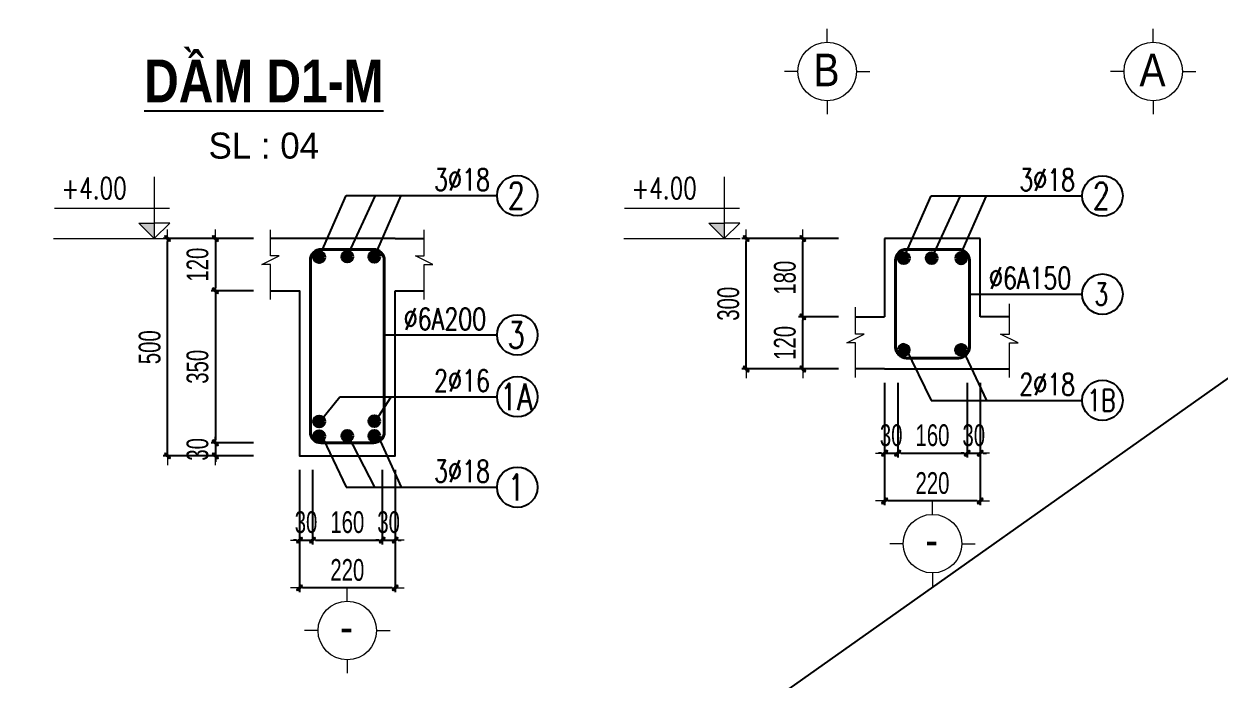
# Model space of a CAD drawing. Header units: millimetres. Extents: x -295047 to 304185, y -728047 to -308748.
# Drawn here: x -28862 to -23359, y -327748 to -324729 of the extents above; entities that cross this region are included whole.
import ezdxf
from ezdxf.enums import TextEntityAlignment as Align

# ---------------------------------------------------------------- set-up
doc = ezdxf.new("R2010")
doc.units = ezdxf.units.MM
doc.header["$MEASUREMENT"] = 0
doc.header["$PDMODE"] = 32
doc.layers.get('Defpoints').update_dxf_attribs({"color": 1})
for name, color, linetype, lineweight in [('EG Dim', 8, 'Continuous', 15), ('EG Text1', 3, 'Continuous', 20), ('Khac', 156, 'Continuous', 9), ('KICHTHUOC', 8, 'Continuous', 18), ('LC Dim', 8, 'Continuous', 18), ('LC ISO', 153, 'Continuous', 13), ('LC Net dam2', 6, 'Continuous', 40), ('LC Net dam3', 1, 'Continuous', 60), ('LC Net manh', 219, 'Continuous', 5), ('LC Net thay', 7, 'Continuous', 25), ('LC Text1', 3, 'Continuous', 20), ('LC Text2', 7, 'Continuous', 25), ('MANH', 147, 'Continuous', 13)]:
    doc.layers.add(name, color=color, linetype=linetype, lineweight=lineweight)
doc.layers.add('KCS_Plotter', color=11, linetype='Continuous', plot=False)
doc.layers.add('Thep doc', color=6, linetype='Continuous')
doc.styles.add('EG Huy', font='vnsimli.shx', dxfattribs={"width": 0.75})
doc.styles.add('HOATBIF', font='hoatbif.shx', dxfattribs={"width": 0.7})
doc.styles.add('LC 1', font='VHAVANB.TTF')
doc.styles.add('LC 3', font='vnsimli.shx', dxfattribs={"width": 0.75})
doc.styles.add('LC3', font='VHARIALB.TTF', dxfattribs={"width": 0.8})
doc.dimstyles.new('1-100(1-40)', dxfattribs={"dimscale": 40, "dimtxt": 2.5, "dimasz": 0.35, "dimexe": 0.5, "dimexo": 0, "dimgap": 0.8, "dimtad": 1, "dimdec": 0, "dimzin": 0, "dimdsep": 46, "dimtxsty": 'HOATBIF', "dimblk1": 'DOT', "dimblk2": 'DOT', "dimsah": 1, "dimcen": -1, "dimdle": 1, "dimclrd": 256, "dimclre": 256, "dimclrt": 4, "dimadec": 3, "dimazin": 2, "dimtfac": 0.3333333333333333, "dimtdec": 0, "dimtix": 1, "dimtmove": 2, "dimatfit": 3, "dimldrblk": 'DOT', "dimfxl": 1, "dimtvp": 0.8333333333333331, "dimtolj": 1, "dimtzin": 0, "dimarcsym": 0})

# ---------------------------------------------------------------- blocks, each defined once
blk = doc.blocks.new('TTRUC')
at = {"layer": 'LC ISO'}
for p, q in [((0, 6.94551799677526), (0, 10.13175513561828)), ((-6.94551799677526, 0), (-10.13175513561828, 0)), ((6.94551799677526, 0), (10.13175513561828, 0)), ((0, -6.94551799677526), (0, -10.13175513561828))]:
    blk.add_line(p, q, dxfattribs=at)
at = {"layer": 'LC Net manh'}
blk.add_circle((0, 0), 6.94551799677526, dxfattribs=at)
blk = doc.blocks.new('TIEUDE1')
at = {"layer": 'LC Text2', "color": 7, "style": 'LC 1'}
blk.add_attdef('TIªU§Ò', text='', height=5, dxfattribs=at).set_placement((0, 0), align=Align.BOTTOM_CENTER)
blk.add_attdef('TL', text='', height=3, dxfattribs=at).set_placement((0, -2), align=Align.TOP_CENTER)
blk = doc.blocks.new('CT')
at = {"layer": 'LC Text1', "lineweight": 15}
blk.add_hatch(color=4, dxfattribs=at).paths.add_polyline_path([(3.250706634060648, 1.596954857551422), (1.638695725137124, 1.596954857551394), (1.638695725137124, -5.457000000000001e-12)])
at = {"layer": 'LC Text1', "color": 4, "lineweight": 15, "ltscale": 50}
for p, q in [((0.0459908282791446, 3.140833880472456), (11.99931321454046, 3.140833880472456)), ((12.09109892264804, 0), (0, 0))]:
    blk.add_line(p, q, dxfattribs=at)
for points in [[(1.638695725137139, 6.427505574464246), (1.638695725137139, -5.457000000000001e-12)], [(1.638695725137139, -5.457000000000001e-12), (0.0266848164974221, 1.596954857551394), (1.638695725137139, 1.596954857551394)], [(1.638695725137139, -5.457000000000001e-12), (3.25070663406062, 1.596954857551394), (1.638695725137139, 1.596954857551394)]]:
    blk.add_lwpolyline(points, dxfattribs=at)
at = {"layer": 'LC Text1', "color": 4, "style": 'LC 3', "width": 0.75}
blk.add_attdef('CT', (1.905322591842774, 3.502511696681693), '', height=2.2, dxfattribs=at)
blk = doc.blocks.new('DOT')
at = {"layer": 'LC Dim'}
blk.add_line((-3, 0), (3, 0), dxfattribs=at)
at = {"layer": 'LC Dim', "color": 4}
blk.add_line((-1, -1), (1, 1), dxfattribs=at)
blk.add_lwpolyline([(0.5, 1), (-1, -0.5), (-0.5, -1), (1, 0.5)], close=True, dxfattribs=at)
blk = doc.blocks.new('*D859')
at = {"layer": 'Defpoints', "color": 0, "ltscale": 2, "transparency": 16777216}
for p in [(-25538.95773920301, -325716.2904001125), (-25113.95773920316, -325716.2904001125), (-25113.95773920316, -326316.2904001125)]:
    blk.add_point(p, dxfattribs=at)
at = {"layer": 'LC Dim', "lineweight": -2, "ltscale": 2, "transparency": 16777216}
for p, q in [((-25113.95773920316, -325716.2904001125), (-25558.95773920301, -325716.2904001125)), ((-25538.95773920301, -326302.2904001125), (-25538.95773920301, -325730.2904001125)), ((-25113.95773920316, -326316.2904001125), (-25558.95773920301, -326316.2904001125))]:
    blk.add_line(p, q, dxfattribs=at)
at = {"layer": 'LC Dim', "lineweight": -2, "ltscale": 2, "transparency": 16777216, "xscale": 14, "yscale": 14, "zscale": 14}
for p, rotation in [((-25538.95773920301, -325716.2904001125), 90), ((-25538.95773920301, -326316.2904001125), 270)]:
    blk.add_blockref('DOT', p, dxfattribs=dict(at, rotation=rotation))
at = {"layer": 'LC Dim', "color": 4, "ltscale": 2, "transparency": 16777216, "insert": (-25620.9577392031, -326016.2904001124), "char_height": 100, "attachment_point": 5, "rotation": 90, "style": 'HOATBIF'}
blk.add_mtext('\\A1;300', dxfattribs=at)
blk = doc.blocks.new('_Dot')
at = {"color": 0, "linetype": 'ByBlock', "lineweight": -2}
blk.add_line((-0.5, 0), (-1, 0), dxfattribs=at)
at = {"color": 0, "linetype": 'ByBlock', "const_width": 0.5}
blk.add_lwpolyline([(-0.25, 0, 1), (0.25, 0, 1)], format="xyb", close=True, dxfattribs=at)
blk = doc.blocks.new('*D860')
at = {"layer": 'Defpoints', "color": 0, "ltscale": 2, "transparency": 16777216}
for p in [(-24901.95773920303, -326379.7904001123), (-24841.95773920303, -326379.7904001123), (-24841.95773920303, -326703.7904001122)]:
    blk.add_point(p, dxfattribs=at)
at = {"layer": 'LC Dim', "lineweight": -2, "ltscale": 2, "transparency": 16777216}
for p, q in [((-24901.95773920303, -326379.7904001123), (-24901.95773920303, -326723.7904001122)), ((-24841.95773920303, -326379.7904001123), (-24841.95773920303, -326723.7904001122)), ((-24915.95773920303, -326703.7904001122), (-24929.95773920303, -326703.7904001122)), ((-24901.95773920303, -326703.7904001122), (-24841.95773920303, -326703.7904001122)), ((-24827.95773920303, -326703.7904001122), (-24813.95773920303, -326703.7904001122))]:
    blk.add_line(p, q, dxfattribs=at)
at = {"layer": 'LC Dim', "lineweight": -2, "ltscale": 2, "transparency": 16777216, "xscale": 14, "yscale": 14, "zscale": 14}
blk.add_blockref('DOT', (-24901.95773920303, -326703.7904001122), dxfattribs=at)
at = {"layer": 'LC Dim', "lineweight": -2, "ltscale": 2, "transparency": 16777216, "xscale": 14, "yscale": 14, "zscale": 14, "rotation": 180}
blk.add_blockref('DOT', (-24841.95773920303, -326703.7904001122), dxfattribs=at)
at = {"layer": 'LC Dim', "color": 4, "ltscale": 2, "transparency": 16777216, "insert": (-24871.95773920303, -326621.7904001122), "char_height": 100, "attachment_point": 5, "style": 'HOATBIF'}
blk.add_mtext('\\A1;30', dxfattribs=at)
blk = doc.blocks.new('*D879')
at = {"layer": 'Defpoints', "color": 0, "ltscale": 2, "transparency": 16777216}
for p in [(-24841.95773920303, -326379.7904001123), (-24521.95773920303, -326379.7904001123), (-24521.95773920303, -326703.7904001122)]:
    blk.add_point(p, dxfattribs=at)
at = {"layer": 'LC Dim', "lineweight": -2, "ltscale": 2, "transparency": 16777216}
for p, q in [((-24841.95773920303, -326379.7904001123), (-24841.95773920303, -326723.7904001122)), ((-24521.95773920303, -326379.7904001123), (-24521.95773920303, -326723.7904001122)), ((-24827.95773920303, -326703.7904001122), (-24535.95773920303, -326703.7904001122))]:
    blk.add_line(p, q, dxfattribs=at)
at = {"layer": 'LC Dim', "lineweight": -2, "ltscale": 2, "transparency": 16777216, "xscale": 14, "yscale": 14, "zscale": 14, "rotation": 180}
blk.add_blockref('DOT', (-24841.95773920303, -326703.7904001122), dxfattribs=at)
at = {"layer": 'LC Dim', "lineweight": -2, "ltscale": 2, "transparency": 16777216, "xscale": 14, "yscale": 14, "zscale": 14}
blk.add_blockref('DOT', (-24521.95773920303, -326703.7904001122), dxfattribs=at)
at = {"layer": 'LC Dim', "color": 4, "ltscale": 2, "transparency": 16777216, "insert": (-24681.95773920303, -326621.7904001122), "char_height": 100, "attachment_point": 5, "style": 'HOATBIF'}
blk.add_mtext('\\A1;160', dxfattribs=at)
blk = doc.blocks.new('*D880')
at = {"layer": 'Defpoints', "color": 0, "ltscale": 2, "transparency": 16777216}
for p in [(-24521.95773920303, -326379.7904001123), (-24461.95773920352, -326379.7904001123), (-24461.95773920352, -326703.7904001122)]:
    blk.add_point(p, dxfattribs=at)
at = {"layer": 'LC Dim', "lineweight": -2, "ltscale": 2, "transparency": 16777216}
for p, q in [((-24521.95773920303, -326379.7904001123), (-24521.95773920303, -326723.7904001122)), ((-24461.95773920352, -326379.7904001123), (-24461.95773920352, -326723.7904001122)), ((-24535.95773920303, -326703.7904001122), (-24549.95773920303, -326703.7904001122)), ((-24521.95773920303, -326703.7904001122), (-24461.95773920352, -326703.7904001122)), ((-24447.95773920352, -326703.7904001122), (-24433.95773920352, -326703.7904001122))]:
    blk.add_line(p, q, dxfattribs=at)
at = {"layer": 'LC Dim', "lineweight": -2, "ltscale": 2, "transparency": 16777216, "xscale": 14, "yscale": 14, "zscale": 14}
blk.add_blockref('DOT', (-24521.95773920303, -326703.7904001122), dxfattribs=at)
at = {"layer": 'LC Dim', "lineweight": -2, "ltscale": 2, "transparency": 16777216, "xscale": 14, "yscale": 14, "zscale": 14, "rotation": 180}
blk.add_blockref('DOT', (-24461.95773920352, -326703.7904001122), dxfattribs=at)
at = {"layer": 'LC Dim', "color": 4, "ltscale": 2, "transparency": 16777216, "insert": (-24491.95773920327, -326621.7904001122), "char_height": 100, "attachment_point": 5, "style": 'HOATBIF'}
blk.add_mtext('\\A1;30', dxfattribs=at)
blk = doc.blocks.new('*D881')
at = {"layer": 'Defpoints', "color": 0, "ltscale": 2, "transparency": 16777216}
for p in [(-24901.95773920303, -326379.7904001123), (-24461.95773920352, -326379.7904001123), (-24901.95773920303, -326923.7904001123)]:
    blk.add_point(p, dxfattribs=at)
at = {"layer": 'LC Dim', "lineweight": -2, "ltscale": 2, "transparency": 16777216}
for p, q in [((-24901.95773920303, -326379.7904001123), (-24901.95773920303, -326943.7904001123)), ((-24461.95773920352, -326379.7904001123), (-24461.95773920352, -326943.7904001123)), ((-24475.95773920352, -326923.7904001123), (-24887.95773920303, -326923.7904001123))]:
    blk.add_line(p, q, dxfattribs=at)
at = {"layer": 'LC Dim', "lineweight": -2, "ltscale": 2, "transparency": 16777216, "xscale": 14, "yscale": 14, "zscale": 14, "rotation": 180}
blk.add_blockref('DOT', (-24901.95773920303, -326923.7904001123), dxfattribs=at)
at = {"layer": 'LC Dim', "lineweight": -2, "ltscale": 2, "transparency": 16777216, "xscale": 14, "yscale": 14, "zscale": 14}
blk.add_blockref('DOT', (-24461.95773920352, -326923.7904001123), dxfattribs=at)
at = {"layer": 'LC Dim', "color": 4, "ltscale": 2, "transparency": 16777216, "insert": (-24681.95773920327, -326841.7904001123), "char_height": 100, "attachment_point": 5, "style": 'HOATBIF'}
blk.add_mtext('\\A1;220', dxfattribs=at)
blk = doc.blocks.new('theptron1')
at = {"layer": 'LC Net dam3'}
for p, q in [((-0.5, 0), (0.5, 0)), ((-0.3535533905960619, 0.353553390592424), (0.3535533905960619, -0.353553390592424)), ((0.3535533905960619, 0.353553390592424), (-0.3535533905960619, -0.353553390592424)), ((0, 0.5), (0, -0.5))]:
    blk.add_line(p, q, dxfattribs=at)
blk.add_circle((0, 0), 0.4999999999978783, dxfattribs=at)
blk = doc.blocks.new('*D886')
at = {"layer": 'Defpoints', "color": 0, "ltscale": 2, "transparency": 16777216}
for p in [(-27806.22238686836, -325716.2904001125), (-27981.22238686836, -325956.2904001125), (-27806.22238686836, -325956.2904001125)]:
    blk.add_point(p, dxfattribs=at)
at = {"layer": 'LC Dim', "lineweight": -2, "ltscale": 2, "transparency": 16777216}
for p, q in [((-27806.22238686836, -325716.2904001125), (-28001.22238686836, -325716.2904001125)), ((-27981.22238686836, -325730.2904001125), (-27981.22238686836, -325942.2904001125)), ((-27806.22238686836, -325956.2904001125), (-28001.22238686836, -325956.2904001125))]:
    blk.add_line(p, q, dxfattribs=at)
at = {"layer": 'LC Dim', "lineweight": -2, "ltscale": 2, "transparency": 16777216, "xscale": 14, "yscale": 14, "zscale": 14}
for p, rotation in [((-27981.22238686836, -325716.2904001125), 90), ((-27981.22238686836, -325956.2904001125), 270)]:
    blk.add_blockref('DOT', p, dxfattribs=dict(at, rotation=rotation))
at = {"layer": 'LC Dim', "color": 4, "ltscale": 2, "transparency": 16777216, "insert": (-28063.22238686844, -325836.2904001124), "char_height": 100, "attachment_point": 5, "rotation": 90, "style": 'HOATBIF'}
blk.add_mtext('\\A1;120', dxfattribs=at)
blk = doc.blocks.new('*D887')
at = {"layer": 'Defpoints', "color": 0, "ltscale": 2, "transparency": 16777216}
for p in [(-27806.22238686836, -325956.2904001125), (-27981.22238686837, -326656.2904001125), (-27806.22238686836, -326656.2904001125)]:
    blk.add_point(p, dxfattribs=at)
at = {"layer": 'LC Dim', "lineweight": -2, "ltscale": 2, "transparency": 16777216}
for p, q in [((-27806.22238686836, -325956.2904001125), (-28001.22238686837, -325956.2904001125)), ((-27981.22238686837, -325970.2904001125), (-27981.22238686837, -326642.2904001125)), ((-27806.22238686836, -326656.2904001125), (-28001.22238686837, -326656.2904001125))]:
    blk.add_line(p, q, dxfattribs=at)
at = {"layer": 'LC Dim', "lineweight": -2, "ltscale": 2, "transparency": 16777216, "xscale": 14, "yscale": 14, "zscale": 14}
for p, rotation in [((-27981.22238686837, -325956.2904001125), 90), ((-27981.22238686837, -326656.2904001125), 270)]:
    blk.add_blockref('DOT', p, dxfattribs=dict(at, rotation=rotation))
at = {"layer": 'LC Dim', "color": 4, "ltscale": 2, "transparency": 16777216, "insert": (-28063.22238686846, -326306.2904001124), "char_height": 100, "attachment_point": 5, "rotation": 90, "style": 'HOATBIF'}
blk.add_mtext('\\A1;350', dxfattribs=at)
blk = doc.blocks.new('*D888')
at = {"layer": 'Defpoints', "color": 0, "ltscale": 2, "transparency": 16777216}
for p in [(-27806.22238686836, -326656.2904001125), (-27981.22238686836, -326716.2904001125), (-27806.22238686836, -326716.2904001125)]:
    blk.add_point(p, dxfattribs=at)
at = {"layer": 'LC Dim', "lineweight": -2, "ltscale": 2, "transparency": 16777216}
for p, q in [((-27806.22238686836, -326656.2904001125), (-28001.22238686836, -326656.2904001125)), ((-27981.22238686836, -326642.2904001125), (-27981.22238686836, -326628.2904001125)), ((-27981.22238686836, -326656.2904001125), (-27981.22238686836, -326716.2904001125)), ((-27806.22238686836, -326716.2904001125), (-28001.22238686836, -326716.2904001125)), ((-27981.22238686836, -326730.2904001125), (-27981.22238686836, -326744.2904001125))]:
    blk.add_line(p, q, dxfattribs=at)
at = {"layer": 'LC Dim', "lineweight": -2, "ltscale": 2, "transparency": 16777216, "xscale": 14, "yscale": 14, "zscale": 14}
for p, rotation in [((-27981.22238686836, -326656.2904001125), 270), ((-27981.22238686836, -326716.2904001125), 90)]:
    blk.add_blockref('DOT', p, dxfattribs=dict(at, rotation=rotation))
at = {"layer": 'LC Dim', "color": 4, "ltscale": 2, "transparency": 16777216, "insert": (-28063.22238686844, -326686.2904001124), "char_height": 100, "attachment_point": 5, "rotation": 90, "style": 'HOATBIF'}
blk.add_mtext('\\A1;30', dxfattribs=at)
blk = doc.blocks.new('*D889')
at = {"layer": 'Defpoints', "color": 0, "ltscale": 2, "transparency": 16777216}
for p in [(-28201.22238686834, -325716.2904001125), (-27806.22238686836, -325716.2904001125), (-27806.22238686836, -326716.2904001125)]:
    blk.add_point(p, dxfattribs=at)
at = {"layer": 'LC Dim', "lineweight": -2, "ltscale": 2, "transparency": 16777216}
for p, q in [((-27806.22238686836, -325716.2904001125), (-28221.22238686834, -325716.2904001125)), ((-28201.22238686834, -326702.2904001125), (-28201.22238686834, -325730.2904001125)), ((-27806.22238686836, -326716.2904001125), (-28221.22238686834, -326716.2904001125))]:
    blk.add_line(p, q, dxfattribs=at)
at = {"layer": 'LC Dim', "lineweight": -2, "ltscale": 2, "transparency": 16777216, "xscale": 14, "yscale": 14, "zscale": 14}
for p, rotation in [((-28201.22238686834, -325716.2904001125), 90), ((-28201.22238686834, -326716.2904001125), 270)]:
    blk.add_blockref('DOT', p, dxfattribs=dict(at, rotation=rotation))
at = {"layer": 'LC Dim', "color": 4, "ltscale": 2, "transparency": 16777216, "insert": (-28283.22238686843, -326216.2904001124), "char_height": 100, "attachment_point": 5, "rotation": 90, "style": 'HOATBIF'}
blk.add_mtext('\\A1;500', dxfattribs=at)
blk = doc.blocks.new('*D890')
at = {"layer": 'Defpoints', "color": 0, "ltscale": 2, "transparency": 16777216}
for p in [(-27594.22238686834, -326779.7904001123), (-27534.22238686834, -326779.7904001123), (-27534.22238686834, -327103.7904001123)]:
    blk.add_point(p, dxfattribs=at)
at = {"layer": 'LC Dim', "lineweight": -2, "ltscale": 2, "transparency": 16777216}
for p, q in [((-27594.22238686834, -326779.7904001123), (-27594.22238686834, -327123.7904001123)), ((-27534.22238686834, -326779.7904001123), (-27534.22238686834, -327123.7904001123)), ((-27608.22238686834, -327103.7904001123), (-27622.22238686834, -327103.7904001123)), ((-27594.22238686834, -327103.7904001123), (-27534.22238686834, -327103.7904001123)), ((-27520.22238686834, -327103.7904001123), (-27506.22238686834, -327103.7904001123))]:
    blk.add_line(p, q, dxfattribs=at)
at = {"layer": 'LC Dim', "lineweight": -2, "ltscale": 2, "transparency": 16777216, "xscale": 14, "yscale": 14, "zscale": 14}
blk.add_blockref('DOT', (-27594.22238686834, -327103.7904001123), dxfattribs=at)
at = {"layer": 'LC Dim', "lineweight": -2, "ltscale": 2, "transparency": 16777216, "xscale": 14, "yscale": 14, "zscale": 14, "rotation": 180}
blk.add_blockref('DOT', (-27534.22238686834, -327103.7904001123), dxfattribs=at)
at = {"layer": 'LC Dim', "color": 4, "ltscale": 2, "transparency": 16777216, "insert": (-27564.22238686834, -327021.7904001123), "char_height": 100, "attachment_point": 5, "style": 'HOATBIF'}
blk.add_mtext('\\A1;30', dxfattribs=at)
blk = doc.blocks.new('*D891')
at = {"layer": 'Defpoints', "color": 0, "ltscale": 2, "transparency": 16777216}
for p in [(-27534.22238686834, -326779.7904001123), (-27214.22238686834, -326779.7904001123), (-27214.22238686834, -327103.7904001123)]:
    blk.add_point(p, dxfattribs=at)
at = {"layer": 'LC Dim', "lineweight": -2, "ltscale": 2, "transparency": 16777216}
for p, q in [((-27534.22238686834, -326779.7904001123), (-27534.22238686834, -327123.7904001123)), ((-27214.22238686834, -326779.7904001123), (-27214.22238686834, -327123.7904001123)), ((-27520.22238686834, -327103.7904001123), (-27228.22238686834, -327103.7904001123))]:
    blk.add_line(p, q, dxfattribs=at)
at = {"layer": 'LC Dim', "lineweight": -2, "ltscale": 2, "transparency": 16777216, "xscale": 14, "yscale": 14, "zscale": 14, "rotation": 180}
blk.add_blockref('DOT', (-27534.22238686834, -327103.7904001123), dxfattribs=at)
at = {"layer": 'LC Dim', "lineweight": -2, "ltscale": 2, "transparency": 16777216, "xscale": 14, "yscale": 14, "zscale": 14}
blk.add_blockref('DOT', (-27214.22238686834, -327103.7904001123), dxfattribs=at)
at = {"layer": 'LC Dim', "color": 4, "ltscale": 2, "transparency": 16777216, "insert": (-27374.22238686834, -327021.7904001123), "char_height": 100, "attachment_point": 5, "style": 'HOATBIF'}
blk.add_mtext('\\A1;160', dxfattribs=at)
blk = doc.blocks.new('*D892')
at = {"layer": 'Defpoints', "color": 0, "ltscale": 2, "transparency": 16777216}
for p in [(-27214.22238686834, -326779.7904001123), (-27154.22238686881, -326779.7904001123), (-27154.22238686881, -327103.7904001123)]:
    blk.add_point(p, dxfattribs=at)
at = {"layer": 'LC Dim', "lineweight": -2, "ltscale": 2, "transparency": 16777216}
for p, q in [((-27214.22238686834, -326779.7904001123), (-27214.22238686834, -327123.7904001123)), ((-27154.22238686881, -326779.7904001123), (-27154.22238686881, -327123.7904001123)), ((-27228.22238686834, -327103.7904001123), (-27242.22238686834, -327103.7904001123)), ((-27214.22238686834, -327103.7904001123), (-27154.22238686881, -327103.7904001123)), ((-27140.22238686881, -327103.7904001123), (-27126.22238686881, -327103.7904001123))]:
    blk.add_line(p, q, dxfattribs=at)
at = {"layer": 'LC Dim', "lineweight": -2, "ltscale": 2, "transparency": 16777216, "xscale": 14, "yscale": 14, "zscale": 14}
blk.add_blockref('DOT', (-27214.22238686834, -327103.7904001123), dxfattribs=at)
at = {"layer": 'LC Dim', "lineweight": -2, "ltscale": 2, "transparency": 16777216, "xscale": 14, "yscale": 14, "zscale": 14, "rotation": 180}
blk.add_blockref('DOT', (-27154.22238686881, -327103.7904001123), dxfattribs=at)
at = {"layer": 'LC Dim', "color": 4, "ltscale": 2, "transparency": 16777216, "insert": (-27184.22238686858, -327021.7904001123), "char_height": 100, "attachment_point": 5, "style": 'HOATBIF'}
blk.add_mtext('\\A1;30', dxfattribs=at)
blk = doc.blocks.new('*D893')
at = {"layer": 'Defpoints', "color": 0, "ltscale": 2, "transparency": 16777216}
for p in [(-27594.22238686834, -326779.7904001123), (-27154.22238686881, -326779.7904001123), (-27594.22238686834, -327323.7904001122)]:
    blk.add_point(p, dxfattribs=at)
at = {"layer": 'LC Dim', "lineweight": -2, "ltscale": 2, "transparency": 16777216}
for p, q in [((-27594.22238686834, -326779.7904001123), (-27594.22238686834, -327343.7904001122)), ((-27154.22238686881, -326779.7904001123), (-27154.22238686881, -327343.7904001122)), ((-27168.22238686881, -327323.7904001122), (-27580.22238686834, -327323.7904001122))]:
    blk.add_line(p, q, dxfattribs=at)
at = {"layer": 'LC Dim', "lineweight": -2, "ltscale": 2, "transparency": 16777216, "xscale": 14, "yscale": 14, "zscale": 14, "rotation": 180}
blk.add_blockref('DOT', (-27594.22238686834, -327323.7904001122), dxfattribs=at)
at = {"layer": 'LC Dim', "lineweight": -2, "ltscale": 2, "transparency": 16777216, "xscale": 14, "yscale": 14, "zscale": 14}
blk.add_blockref('DOT', (-27154.22238686881, -327323.7904001122), dxfattribs=at)
at = {"layer": 'LC Dim', "color": 4, "ltscale": 2, "transparency": 16777216, "insert": (-27374.22238686858, -327241.7904001122), "char_height": 100, "attachment_point": 5, "style": 'HOATBIF'}
blk.add_mtext('\\A1;220', dxfattribs=at)
blk = doc.blocks.new('*D840')
at = {"layer": 'Defpoints', "color": 0, "ltscale": 2, "transparency": 16777216}
for p in [(-25278.77559115571, -326076.2904001123), (-25147.27559115572, -326076.2904001123), (-25147.2755911555, -326316.2904001123)]:
    blk.add_point(p, dxfattribs=at)
at = {"layer": 'LC Dim', "lineweight": -2, "ltscale": 2, "transparency": 16777216}
for p, q in [((-25147.27559115572, -326076.2904001123), (-25298.77559115571, -326076.2904001123)), ((-25278.77559115571, -326302.2904001123), (-25278.77559115571, -326090.2904001123)), ((-25147.2755911555, -326316.2904001123), (-25298.77559115571, -326316.2904001123))]:
    blk.add_line(p, q, dxfattribs=at)
at = {"layer": 'LC Dim', "lineweight": -2, "ltscale": 2, "transparency": 16777216, "xscale": 14, "yscale": 14, "zscale": 14}
for p, rotation in [((-25278.77559115571, -326076.2904001123), 90), ((-25278.77559115571, -326316.2904001123), 270)]:
    blk.add_blockref('DOT', p, dxfattribs=dict(at, rotation=rotation))
at = {"layer": 'LC Dim', "color": 4, "ltscale": 2, "transparency": 16777216, "insert": (-25360.7755911558, -326196.2904001123), "char_height": 100, "attachment_point": 5, "rotation": 90, "style": 'HOATBIF'}
blk.add_mtext('\\A1;120', dxfattribs=at)
blk = doc.blocks.new('*D841')
at = {"layer": 'Defpoints', "color": 0, "ltscale": 2, "transparency": 16777216}
for p in [(-25278.77559115572, -325716.2904001126), (-25113.95773920316, -325716.2904001126), (-25113.95773920283, -326076.2904001123)]:
    blk.add_point(p, dxfattribs=at)
at = {"layer": 'LC Dim', "lineweight": -2, "ltscale": 2, "transparency": 16777216}
for p, q in [((-25113.95773920316, -325716.2904001126), (-25298.77559115572, -325716.2904001126)), ((-25278.77559115572, -326062.2904001123), (-25278.77559115572, -325730.2904001126)), ((-25113.95773920283, -326076.2904001123), (-25298.77559115572, -326076.2904001123))]:
    blk.add_line(p, q, dxfattribs=at)
at = {"layer": 'LC Dim', "lineweight": -2, "ltscale": 2, "transparency": 16777216, "xscale": 14, "yscale": 14, "zscale": 14}
for p, rotation in [((-25278.77559115572, -325716.2904001126), 90), ((-25278.77559115572, -326076.2904001123), 270)]:
    blk.add_blockref('DOT', p, dxfattribs=dict(at, rotation=rotation))
at = {"layer": 'LC Dim', "color": 4, "ltscale": 2, "transparency": 16777216, "insert": (-25360.77559115581, -325896.2904001124), "char_height": 100, "attachment_point": 5, "rotation": 90, "style": 'HOATBIF'}
blk.add_mtext('\\A1;180', dxfattribs=at)

msp = doc.modelspace()

# ---------------------------------------------------------------- linework, layer by layer
at = {"layer": 'KCS_Plotter', "ltscale": 2}
msp.add_line((-33495.00372115589, -333553.5001601318), (-16695.00415689588, -321673.5001601378), dxfattribs=at)
at = {"layer": 'LC Net dam2'}
for points in [[(-27494.22238686879, -326656.2904001123), (-27254.22238686834, -326656.2904001123, 0.4142135623730951), (-27204.22238686834, -326606.2904001123), (-27204.22238686834, -325816.2904001123, 0.4142135623730951), (-27254.22238686834, -325766.2904001123), (-27494.22238686879, -325766.2904001123, 0.4142135623730951), (-27544.22238686834, -325816.2904001123), (-27544.22238686834, -326606.2904001123, 0.4142135623730951)], [(-24801.95773920351, -326266.2904001122), (-24561.95773920303, -326266.2904001122, 0.4142135623730951), (-24511.95773920303, -326216.2904001123), (-24511.95773920303, -325816.2904001123, 0.4142135623730951), (-24561.95773920303, -325766.2904001123), (-24801.95773920351, -325766.2904001123, 0.4142135623730951), (-24851.95773920303, -325816.2904001123), (-24851.95773920303, -326216.2904001123, 0.4142135623730951)]]:
    msp.add_lwpolyline(points, format="xyb", close=True, dxfattribs=at)
at = {"layer": 'LC Net manh'}
for points in [[(-24328.18973140771, -326356.2904001123), (-24328.18973140771, -326196.2904001123), (-24288.18973140771, -326196.2904001123), (-24368.18973140771, -326156.2904001123), (-24328.18973140771, -326156.2904001123), (-24328.18973140771, -326016.7431127948)], [(-25035.72574699883, -326356.2904001123), (-25035.72574699883, -326196.2904001123), (-25075.72574699883, -326196.2904001123), (-24995.72574699883, -326156.2904001123), (-25035.72574699883, -326156.2904001123), (-25035.72574699883, -326031.7431127948)]]:
    msp.add_lwpolyline(points, dxfattribs=at)
at = {"layer": 'LC Net thay', "ltscale": 2}
for p, q in [((-27154.22238686881, -325716.2904001123), (-27020.454379073, -325716.2904001123)), ((-24461.95773920352, -325716.2904001123), (-24901.95773920303, -325716.2904001123)), ((-24901.95773920303, -325716.2904001123), (-24901.95773920303, -326076.2904001123)), ((-24461.95773920352, -326076.2904001123), (-24461.95773920352, -325716.2904001123)), ((-27154.22238686881, -325956.2904001123), (-27020.454379073, -325956.2904001123)), ((-25035.72574699883, -326076.2904001122), (-24901.95773920303, -326076.2904001122)), ((-24328.18973140771, -326076.2904001123), (-24461.95773920352, -326076.2904001123)), ((-24901.95773920303, -326316.2904001122), (-25035.72574699883, -326316.2904001122)), ((-24901.95773920303, -326316.2904001123), (-24461.95773920352, -326316.2904001123)), ((-24461.95773920352, -326316.2904001123), (-24328.18973140771, -326316.2904001123))]:
    msp.add_line(p, q, dxfattribs=at)
for points in [[(-27154.22238686881, -325716.2904001123), (-27154.22238686881, -325716.2904001123), (-27727.99039466415, -325716.2904001123)], [(-27727.99039466415, -325956.2904001123), (-27594.22238686834, -325956.2904001123), (-27594.22238686834, -326716.2904001123), (-27154.22238686881, -326716.2904001123), (-27154.22238686881, -325956.2904001123)]]:
    msp.add_lwpolyline(points, dxfattribs=at)
at = {"layer": 'LC Text2', "ltscale": 100}
for centre in [(-26592.16773281017, -325518.7904001123), (-23899.90308514509, -325519.9230728594), (-26592.16773281017, -326159.8493031849), (-26592.16773281017, -326444.2904001123), (-26592.16773281017, -326860.7904001123)]:
    msp.add_circle(centre, 93.0546540581646, dxfattribs=at)
at = {"layer": 'LC Text2', "linetype": 'ByBlock'}
for centre in [(-23899.90308514491, -325972.2431127948), (-23899.90308514491, -326460.7904001123)]:
    msp.add_circle(centre, 93.0546540581646, dxfattribs=at)
at = {"layer": 'MANH'}
for points in [[(-27727.99039466415, -325996.2904001123), (-27727.99039466415, -325836.2904001122), (-27767.99039466415, -325836.2904001122), (-27687.99039466415, -325796.2904001123), (-27727.99039466415, -325796.2904001123), (-27727.99039466415, -325676.2904001123)], [(-27020.454379073, -325996.2904001123), (-27020.454379073, -325836.2904001122), (-26980.454379073, -325836.2904001122), (-27060.454379073, -325796.2904001123), (-27020.454379073, -325796.2904001123), (-27020.454379073, -325676.2904001123)]]:
    msp.add_lwpolyline(points, dxfattribs=at)
at = {"layer": 'Thep doc', "linetype": 'ByBlock', "const_width": 19.6608}
for points in [[(-27513.63989624348, -325801.4503745544, 1), (-27493.97909624283, -325801.4503745544, 1)], [(-27364.39198686893, -325799.7950552202, -1), (-27384.05278686772, -325799.7950552202, -1)], [(-27239.74164667505, -325800.0117815624, -1), (-27259.40244667384, -325800.0117815624, -1)], [(-27508.8655696047, -326556.1431798567, -1), (-27489.20476960543, -326556.1431798567, -1)], [(-27235.13511404361, -326556.1431798567, 1), (-27254.79591404288, -326556.1431798567, 1)], [(-27508.8655696047, -326619.1431798567, -1), (-27489.20476960543, -326619.1431798567, -1)], [(-27364.39198686893, -326622.7857450044, 1), (-27384.05278686772, -326622.7857450044, 1)], [(-27235.13511404361, -326619.1431798567, 1), (-27254.79591404288, -326619.1431798567, 1)]]:
    msp.add_lwpolyline(points, format="xyb", close=True, dxfattribs=at)

# ---------------------------------------------------------------- block references
at = {"layer": 'EG Dim', "yscale": 42.40098003740421, "zscale": 42.40098003740421}
for p, xscale, rotation in [((-27503.80949624317, -325801.4503745544), 42.40098003740421, 90), ((-27374.22238686834, -325799.7950552202), 42.40098003740421, 90), ((-27249.57204667446, -325800.0117815624), 42.40098003740421, 90), ((-24813.91533218911, -325806.1383405284), 42.40098003740421, 90), ((-24685.47117821803, -325806.1383405284), 42.40098003740421, 90), ((-24550.00014621743, -325806.1383405284), -42.40098003740421, 270), ((-24813.91533218911, -326228.6436963803), -42.40098003740421, 90), ((-24550.00014621743, -326228.6436963803), 42.40098003740421, 270), ((-27503.80949624317, -326557.8496355321), 42.40098003740421, 90), ((-27249.57204667446, -326556.41104254), 42.40098003740421, 90), ((-27503.80949624317, -326625.6626892114), 42.40098003740421, 90), ((-27374.22238686834, -326624.0073698772), 42.40098003740421, 90), ((-27249.57204667446, -326624.2240962194), 42.40098003740421, 90)]:
    msp.add_blockref('theptron1', p, dxfattribs=dict(at, xscale=xscale, rotation=rotation))
at = {"layer": 'EG Text1'}
ref = msp.add_blockref('CT', (-28190.27946487218, -325716.2904001123), dxfattribs=dict(at, xscale=-44.25072279153392, yscale=44.25072279153392, zscale=44.25072279153392))
ref.add_attrib('CT', '+4.00', (-28689.49633349579, -325533.0555079395), dxfattribs={"layer": 'Khac', "color": 3, "height": 97.35159014137308, "style": 'EG Huy', "width": 0.75})
ref = msp.add_blockref('CT', (-25567.24639815801, -325716.2904001123), dxfattribs=dict(at, xscale=-44.25072279153392, yscale=44.25072279153392, zscale=44.25072279153392))
ref.add_attrib('CT', '+4.00', (-26066.46326678158, -325533.0555079395), dxfattribs={"layer": 'Khac', "color": 3, "height": 97.35159014137308, "style": 'EG Huy', "width": 0.75})
at = {"layer": 'KICHTHUOC', "xscale": 19.39036266761832, "yscale": 19.39036266761832, "zscale": 19.39036266761832}
for p in [(-25165.97467513012, -324947.3054580723), (-23665.97467513002, -324947.3054580723), (-24681.9577392033, -327120.2488066515), (-27374.22238686856, -327520.2488066515)]:
    msp.add_blockref('TTRUC', p, dxfattribs=at)
at = {"layer": 'LC Text2'}
ref = msp.add_blockref('TIEUDE1', (-27758.28659305129, -325148.3367134715), dxfattribs=dict(at, xscale=40, yscale=40, zscale=40))
ref.add_attrib('TIªU§Ò', '%%UdÇm d1-m', dxfattribs={"color": 7, "height": 196.9765841011465, "style": 'LC3', "width": 0.8}).set_placement((-27758.28659305129, -325148.3367134715), align=Align.BOTTOM_CENTER)
ref.add_attrib('TL', 'sl : 04', dxfattribs={"color": 7, "height": 120.0000000000062, "style": 'LC 1'}).set_placement((-27758.28659305129, -325228.3367134733), align=Align.TOP_CENTER)

# ---------------------------------------------------------------- texts
at = {"layer": 'LC Text1', "ltscale": 0.2, "style": 'LC 1', "width": 0.9}
for s, p in [('B', (-25169.59379473194, -325060.3579459147)), ('A', (-23669.59379473182, -325060.3579459147)), ('-', (-24685.57685880512, -327223.0126157192)), ('-', (-27377.84150647035, -327623.0126157192))]:
    msp.add_text(s, height=150, dxfattribs=at).set_placement(p, align=Align.BOTTOM_CENTER)
at = {"layer": 'LC Text2', "linetype": 'ByBlock', "style": 'LC 3', "width": 0.75}
for s, p in [('3%%C18', (-26975.07923007527, -325494.7292773922)), ('3%%C18', (-24282.8145824102, -325495.8619501392)), ('%%C6A150', (-24422.31458240998, -325948.1819900746)), ('%%C6A200', (-27114.57923007527, -326135.7881804647)), ('2%%C16', (-26975.07923007527, -326420.2292773922)), ('2%%C18', (-24282.81458240998, -326436.7292773922)), ('3%%C18', (-26975.07923007527, -326836.7292773922))]:
    msp.add_text(s, height=100, dxfattribs=at).set_placement(p)
at = {"layer": 'LC Text2', "ltscale": 100, "style": 'LC 3', "width": 0.75}
for s, p in [('2', (-26597.41893502328, -325518.7904001123)), ('2', (-23905.1542873582, -325519.9230728594)), ('3', (-26597.41893502328, -326159.8493031849)), ('1A', (-26597.41893502328, -326444.2904001123)), ('1', (-26597.41893502328, -326860.7904001123))]:
    msp.add_text(s, height=122.2222250817439, dxfattribs=at).set_placement(p, align=Align.MIDDLE_CENTER)
at = {"layer": 'LC Text2', "linetype": 'ByBlock', "style": 'LC 3', "width": 0.75}
for s, p in [('3', (-23905.15428735801, -325972.2431127948)), ('1B', (-23905.15428735801, -326460.7904001123))]:
    msp.add_text(s, height=100, dxfattribs=at).set_placement(p, align=Align.MIDDLE_CENTER)

# ---------------------------------------------------------------- dimensions: what is measured, and where the dimension line sits
at = {"layer": 'LC Dim', "ltscale": 2}
for base, p1, p2, picture, middle in [((-28201.22238686834, -325716.2904001125), (-27806.22238686834, -326716.2904001123), (-27806.22238686834, -325716.2904001123), '*D889', (-28283.22238686843, -326216.2904001124)), ((-27981.22238686836, -325956.2904001125), (-27806.22238686834, -325716.2904001123), (-27806.22238686834, -325956.2904001123), '*D886', (-28063.22238686844, -325836.2904001124)), ((-25538.95773920301, -325716.2904001125), (-25113.95773920314, -326316.2904001123), (-25113.95773920314, -325716.2904001123), '*D859', (-25620.9577392031, -326016.2904001124)), ((-25278.77559115572, -325716.2904001126), (-25113.95773920281, -326076.2904001122), (-25113.95773920314, -325716.2904001125), '*D841', (-25360.77559115581, -325896.2904001124)), ((-27981.22238686837, -326656.2904001125), (-27806.22238686834, -325956.2904001123), (-27806.22238686834, -326656.2904001123), '*D887', (-28063.22238686846, -326306.2904001124)), ((-25278.77559115571, -326076.2904001123), (-25147.27559115549, -326316.2904001122), (-25147.2755911557, -326076.2904001122), '*D840', (-25360.7755911558, -326196.2904001123)), ((-27981.22238686836, -326716.2904001125), (-27806.22238686834, -326656.2904001123), (-27806.22238686834, -326716.2904001123), '*D888', (-28063.22238686844, -326686.2904001124))]:
    dim = msp.add_linear_dim(base=base, p1=p1, p2=p2, angle=90, dimstyle='1-100(1-40)', override={"dimlfac": 0.5}, dxfattribs=at)
    dim.commit()
    dim.dimension.update_dxf_attribs({"geometry": picture, "text_midpoint": middle})
for base, p1, p2, picture, middle in [((-24841.95773920303, -326703.7904001122), (-24901.95773920303, -326379.7904001123), (-24841.95773920303, -326379.7904001123), '*D860', (-24871.95773920303, -326621.7904001122)), ((-24901.95773920303, -326923.7904001123), (-24461.95773920352, -326379.7904001123), (-24901.95773920303, -326379.7904001123), '*D881', (-24681.95773920327, -326841.7904001123)), ((-24521.95773920303, -326703.7904001122), (-24841.95773920303, -326379.7904001123), (-24521.95773920303, -326379.7904001123), '*D879', (-24681.95773920303, -326621.7904001122)), ((-24461.95773920352, -326703.7904001122), (-24521.95773920303, -326379.7904001123), (-24461.95773920352, -326379.7904001123), '*D880', (-24491.95773920327, -326621.7904001122)), ((-27534.22238686834, -327103.7904001123), (-27594.22238686834, -326779.7904001123), (-27534.22238686834, -326779.7904001123), '*D890', (-27564.22238686834, -327021.7904001123)), ((-27594.22238686834, -327323.7904001122), (-27154.22238686881, -326779.7904001123), (-27594.22238686834, -326779.7904001123), '*D893', (-27374.22238686858, -327241.7904001122)), ((-27214.22238686834, -327103.7904001123), (-27534.22238686834, -326779.7904001123), (-27214.22238686834, -326779.7904001123), '*D891', (-27374.22238686834, -327021.7904001123)), ((-27154.22238686881, -327103.7904001123), (-27214.22238686834, -326779.7904001123), (-27154.22238686881, -326779.7904001123), '*D892', (-27184.22238686858, -327021.7904001123))]:
    dim = msp.add_linear_dim(base=base, p1=p1, p2=p2, dimstyle='1-100(1-40)', override={"dimlfac": 0.5}, dxfattribs=at)
    dim.commit()
    dim.dimension.update_dxf_attribs({"geometry": picture, "text_midpoint": middle})

# ---------------------------------------------------------------- leaders
for points in [[(-27503.80949624314, -325801.4503745544), (-27379.72238686834, -325518.7904001123), (-26685.22238686834, -325518.7904001123)], [(-27374.22238686834, -325799.7950552202), (-27245.22238686834, -325518.7904001123), (-26685.22238686834, -325518.7904001123)], [(-27249.57204667445, -325800.0117815624), (-27126.22238686834, -325518.7904001123), (-26685.22238686834, -325518.7904001123)], [(-24811.54484857807, -325802.5830473015), (-24687.45773920324, -325519.9230728594), (-23992.95773920324, -325519.9230728594)], [(-24681.95773920324, -325800.9277279672), (-24552.95773920326, -325519.9230728594), (-23992.95773920324, -325519.9230728594)], [(-24557.30739900936, -325801.1444543093), (-24433.95773920324, -325519.9230728594), (-23992.95773920324, -325519.9230728594)], [(-24511.95773920303, -325972.2431127948), (-23992.95773920314, -325972.2431127948)], [(-27204.22238686834, -326159.8493031849), (-26685.22238686834, -326159.8493031849)], [(-24806.67927002081, -326219.3132033948), (-24687.45773920303, -326460.7904001123), (-23992.95773920314, -326460.7904001123)], [(-24542.87436090838, -326229.4198645314), (-24433.95773920314, -326460.7904001123), (-23992.95773920314, -326460.7904001123)], [(-27499.03516960507, -326556.1431798567), (-27408.52451294562, -326444.2904001123), (-26685.22238686834, -326444.2904001123)], [(-27244.96551404324, -326556.1431798567), (-27172.52451294562, -326444.2904001123), (-26685.22238686834, -326444.2904001123)], [(-27498.94391768607, -326609.3132033949), (-27379.72238686834, -326860.7904001123), (-26685.22238686834, -326860.7904001123)], [(-27372.63900857367, -326619.4198645314), (-27248.52451294562, -326860.7904001123), (-26822.72238686834, -326860.7904001123)], [(-27235.13900857367, -326619.4198645314), (-27126.22238686834, -326860.7904001123), (-26685.22238686834, -326860.7904001123)]]:
    msp.add_leader(points, dimstyle='1-100(1-40)', override={"dimlfac": 0.5}, dxfattribs=at)

doc.saveas('drawing.dxf')
